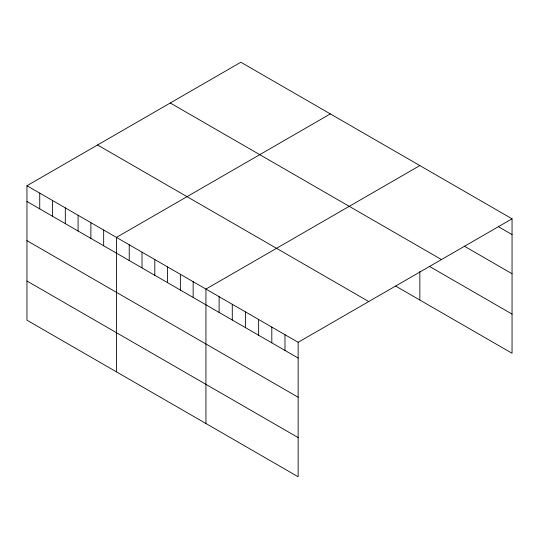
<?xml version="1.0" encoding="UTF-8"?>
<svg xmlns="http://www.w3.org/2000/svg" width="539" height="539" viewBox="0 0 539 539"><rect width="100%" height="100%" fill="white"/><g stroke="black" fill="none" stroke-linecap="round" stroke-linejoin="round"><path stroke-width="0.81" d="M26.95 185.739L298.148 342.312L298.148 476.759L26.95 320.186L26.95 185.739L240.852 62.241L512.05 218.814L512.05 353.261L395.693 286.088M330.346 113.911L116.444 237.409L116.444 371.856M419.841 165.581L205.938 289.072L205.938 423.526M298.148 342.312L512.05 218.814M498.878 226.959L512.05 234.566M464.214 246.114L512.05 273.738M170.263 102.996L441.461 259.569M429.549 266.461L512.05 314.096M97.539 144.984L368.737 301.557M26.95 201.485L298.148 358.058M26.95 240.657L298.148 397.23M26.95 281.014L298.148 437.587M419.841 271.467L419.841 300.028M284.976 334.706L284.976 350.458M271.804 327.099L271.804 342.851M258.632 319.492L258.632 335.245M245.454 311.892L245.454 327.638M232.282 304.286L232.282 320.038M219.11 296.679L219.11 312.431M193.157 281.695L193.157 297.447M180.37 274.311L180.37 290.063M167.582 266.933L167.582 282.679M154.801 259.549L154.801 275.301M142.013 252.171L142.013 267.917M129.232 244.787L129.232 260.539M103.663 230.025L103.663 245.777M90.875 222.641L90.875 238.393M78.088 215.263L78.088 231.015M65.307 207.879L65.307 223.631M52.519 200.501L52.519 216.247M39.738 193.117L39.738 208.869"/></g></svg>
